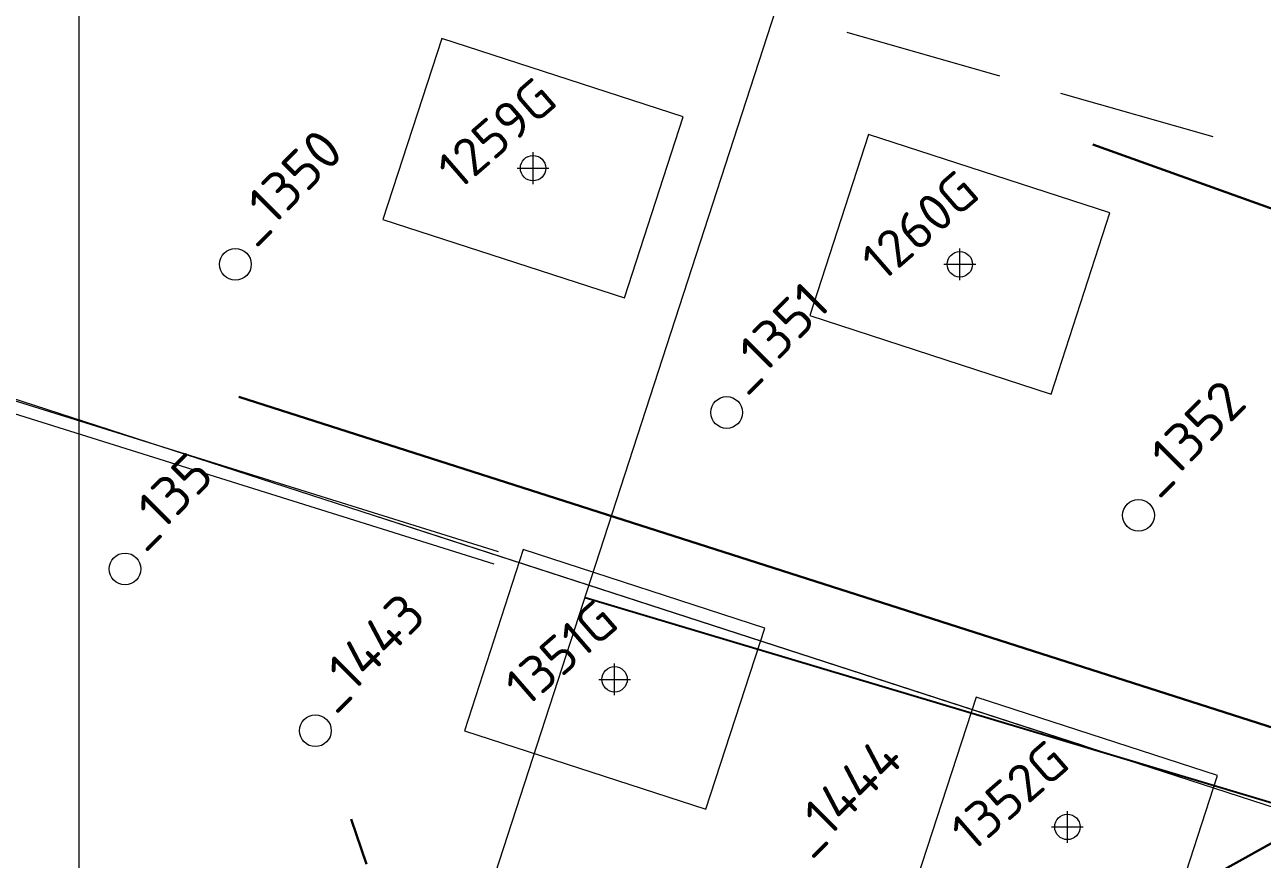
# Model space of a CAD drawing. Header units: millimetres. Extents: x 519 to 9564855, y -810 to 5021775.
# Drawn here: x 9533983 to 9534373, y 4999418.9 to 4999681.9 of the extents above; entities that cross this region are included whole.
import ezdxf

# ---------------------------------------------------------------- set-up
doc = ezdxf.new("R2010")
doc.units = ezdxf.units.MM
doc.header["$LTSCALE"] = 2
doc.header["$MEASUREMENT"] = 0
doc.header["$PDMODE"] = 2
doc.header["$PDSIZE"] = 5
doc.linetypes.add('1', pattern=[0])
doc.linetypes.add('92051501$0$GROUND2', pattern=[35, 25, -10])
for name, color, linetype in [('GRID_PULKOVO', 7, 'Continuous'), ('OilColl&Flowlines', 3, 'Continuous'), ('OLD WELLS(dr.bfr2000)', 24, 'Continuous'), ('ROAD_FIELD', 255, '92051501$0$GROUND2'), ('Скважины на 2014 год', 70, 'Continuous'), ('Сущ. Нефтепровод', 3, 'НЕФТЬ')]:
    doc.layers.add(name, color=color, linetype=linetype)
for name, color, linetype, lineweight in [('SteamInjInfrastructure', 25, 'Continuous', 100), ('Скважины на 2024 год-125', 10, 'Continuous', 40), ('Электро', 1, 'Continuous', 30)]:
    doc.layers.add(name, color=color, linetype=linetype, lineweight=lineweight)
doc.styles.add('92051501$0$STANDARD', font='simplex.shx')
doc.styles.add('Elect', font='isocpeur.ttf')
doc.linetypes.add('STM_LINE', pattern='A,0.5,-0.2,["S",92051501$0$STANDARD,S=0.1,R=0,X=-0.1,Y=-0.05],-0.05', length=0.75)
doc.linetypes.add('НЕФТЬ', pattern='A,20,-1.5,[1,MG,S=1,R=0,X=0,Y=-1.3],-3.5', length=25)

msp = doc.modelspace()

# ---------------------------------------------------------------- linework, layer by layer
at = {"layer": 'GRID_PULKOVO', "lineweight": 0}
msp.add_line((9534000, 5010000), (9534000, 4992000), dxfattribs=at)
at = {"layer": 'OilColl&Flowlines', "color": 3, "linetype": 'ByBlock', "lineweight": 0, "ltscale": 50}
msp.add_line((9534015.89309, 4999058.54889), (9534234.79455, 4999733.26777), dxfattribs=at)
at = {"layer": 'OLD WELLS(dr.bfr2000)', "lineweight": 0}
for centre in [(9534049.4, 4999606.4), (9534204.2, 4999559.7), (9534334, 4999527.3), (9534014.6, 4999510.4), (9534074.6, 4999459.4)]:
    msp.add_circle(centre, 5, dxfattribs=at)
at = {"layer": 'ROAD_FIELD', "lineweight": 0, "flags": 128}
msp.add_lwpolyline([(9534770.17729, 4999624.73765), (9534663.355, 4999602.243), (9534586.46767, 4999603.68671), (9534473.34072, 4999634.72136), (9534371.885, 4999642.452), (9534209.411, 4999688.747), (9534191.6326, 4999737.80077), (9534123.389, 4999840.074), (9534079.64187, 4999883.46855), (9534022.509, 4999795.839), (9533977.60588, 4999696.15225), (9533956.53327, 4999618.56556), (9533950.98779, 4999488.88501), (9533926.85232, 4999346.74156)], dxfattribs=at)
at = {"layer": 'SteamInjInfrastructure', "color": 6, "linetype": 'STM_LINE', "lineweight": 0, "ltscale": 15}
msp.add_line((9534894.27443, 4999267.1967, -5.57702), (9533572.69758, 4999696.07286), dxfattribs=at)
at = {"layer": 'SteamInjInfrastructure', "color": 6, "linetype": '1', "lineweight": 0, "ltscale": 15}
msp.add_line((9534316.73408, 4999454.61924, -3.13981), (9534094.5543, 4999526.72069, -2.20222), dxfattribs=at)
msp.add_line((9534316.73408, 4999454.61924, -3.13981), (9534094.5543, 4999526.72069, -2.20222), dxfattribs=at)
msp.add_line((9534316.73408, 4999454.61924, -3.13981), (9534094.5543, 4999526.72069, -2.20222), dxfattribs=at)
at = {"layer": 'Скважины на 2014 год', "color": 0, "lineweight": 0, "ltscale": 5}
for p, q in [((9534132.29253, 4999515.75677), (9533594.0597, 4999683.78134, 0)), ((9534130.966, 4999511.89753, -23.4285), (9533592.92979, 4999680.59205, 0))]:
    msp.add_line(p, q, dxfattribs=at)
at = {"layer": 'Скважины на 2024 год-125', "color": 0, "linetype": 'ByBlock', "lineweight": 0}
for points in [[(9534095.88723, 4999620.52898), (9534171.97175, 4999595.80762), (9534190.51277, 4999652.87102), (9534114.42825, 4999677.59238)], [(9534230.38723, 4999590.22898), (9534306.47175, 4999565.50762), (9534325.01277, 4999622.57102), (9534248.92825, 4999647.29238)], [(9534121.58723, 4999459.42898), (9534197.67175, 4999434.70762), (9534216.21277, 4999491.77102), (9534140.12825, 4999516.49238)], [(9534264.28723, 4999412.92898), (9534340.37175, 4999388.20762), (9534358.91277, 4999445.27102), (9534282.82825, 4999469.99238)]]:
    msp.add_lwpolyline(points, close=True, dxfattribs=at)
at = {"layer": 'Скважины на 2024 год-125', "color": 0, "linetype": 'ByBlock', "lineweight": 0, "ltscale": 50}
for centre in [(9534143.2, 4999636.7), (9534168.9, 4999475.6), (9534311.6, 4999429.1)]:
    msp.add_circle(centre, 4, dxfattribs=at)
at = {"layer": 'Скважины на 2024 год-125', "color": 0, "linetype": 'ByBlock', "lineweight": 0}
msp.add_circle((9534277.7, 4999606.4), 4, dxfattribs=at)
for p in [(9534143.2, 4999636.7), (9534277.7, 4999606.4), (9534168.9, 4999475.6), (9534311.6, 4999429.1)]:
    msp.add_point(p, dxfattribs=at)
at = {"layer": 'Сущ. Нефтепровод', "linetype": 'ByBlock', "lineweight": 25}
msp.add_line((9534801.73886, 4999309.31989, -10.5893), (9534159.61101, 4999501.30323), dxfattribs=at)
at = {"layer": 'Электро'}
for p, q in [((9534466.6465, 4999591.4877, -21.3956), (9534319.6314, 4999644.1637, -21.1733)), ((9534386.4556, 4999457.0757, -23.7096), (9534050.4176, 4999564.611, -23.9727)), ((9534090.7116, 4999417.3573, -24.3817), (9534085.82047, 4999431.53746, -24.3817))]:
    msp.add_line(p, q, dxfattribs=at)
at = {"layer": 'Электро', "ltscale": 0.05}
msp.add_line((9534266.9703, 4999363.4111), (9534446.8925, 4999463.5422), dxfattribs=at)

# ---------------------------------------------------------------- texts
at = {"layer": 'OLD WELLS(dr.bfr2000)', "lineweight": 0, "style": 'Elect'}
for s, p in [(' _1350', (9534049.4, 4999606.4)), (' _1351', (9534204.2, 4999559.7)), (' _1352', (9534334, 4999527.3)), (' _135', (9534014.6, 4999510.4)), (' _1443', (9534074.6, 4999459.4)), (' _1444', (9534224.6, 4999413.7))]:
    msp.add_text(s, height=12.5, rotation=44.9999999, dxfattribs=at).set_placement(p)
at = {"layer": 'Скважины на 2024 год-125', "color": 0, "linetype": 'ByBlock', "lineweight": 0, "style": 'Elect'}
for s, p in [('1259G', (9534119.84097, 4999629.43795)), ('1260G', (9534253.41749, 4999600.58943)), ('1351G', (9534141.11397, 4999466.50422)), ('1352G', (9534281.61561, 4999420.82827))]:
    msp.add_text(s, height=12, rotation=41, dxfattribs=at).set_placement(p)

doc.saveas('drawing.dxf')
